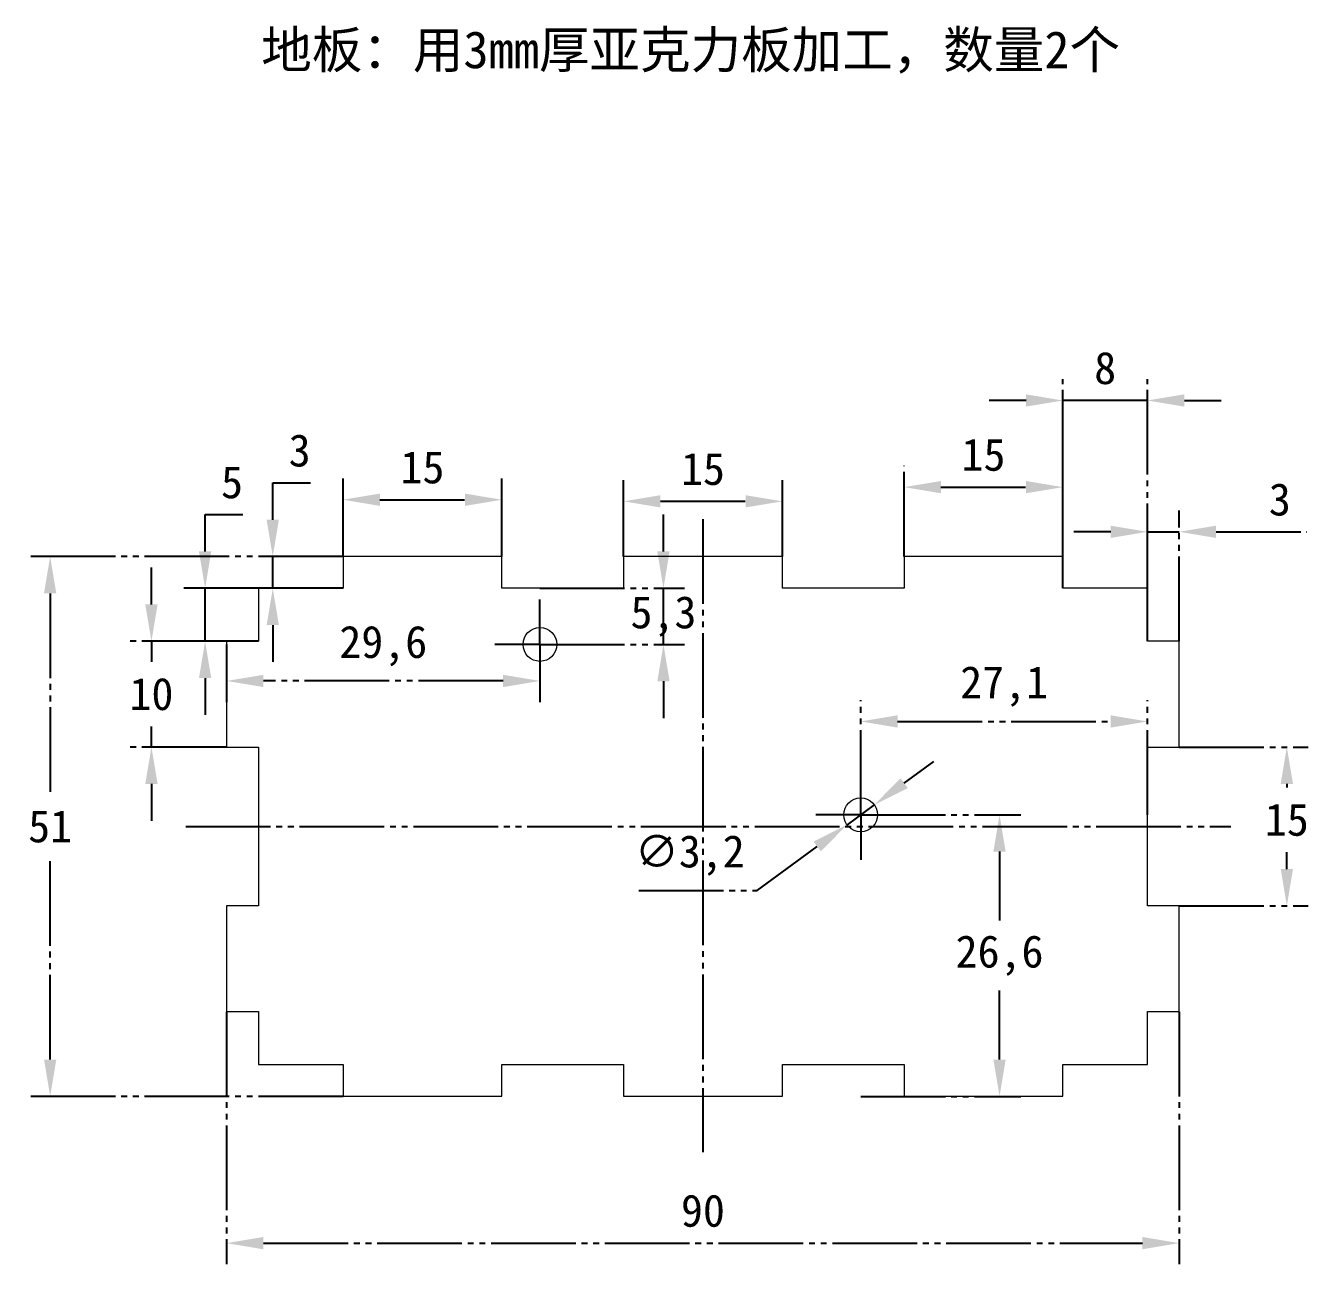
# Model space of a CAD drawing. Header units: millimetres. Extents: x 72 to 436, y 263 to 791.
# Drawn here: x 83.2 to 204.7, y 538.3 to 655.3 of the extents above; entities that cross this region are included whole.
import ezdxf

# ---------------------------------------------------------------- set-up
doc = ezdxf.new("R2010")
doc.units = ezdxf.units.MM
doc.header["$PDSIZE"] = -1
doc.linetypes.add('JIS_09_08', pattern=[10.75, 8, -0.55, 0.55, -0.55, 0.55, -0.55])
doc.layers.add('10', color=7, linetype='Continuous')
doc.dimstyles.new('ISO-25', dxfattribs={"dimtxt": 2.5, "dimasz": 2.5, "dimexe": 1.25, "dimexo": 0.625, "dimtad": 1, "dimtxsty": 'Standard', "dimcen": 2.5, "dimadec": 0, "dimazin": 0, "dimtfac": 1, "dimtmove": 0, "dimatfit": 3, "dimfxl": 1, "dimarcsym": 0})

# ---------------------------------------------------------------- blocks, each defined once
blk = doc.blocks.new('SW_CENTERMARKSYMBOL_0')
at = {"layer": '10', "color": 0}
for p, q in [((0, 2.5), (0, 4.25)), ((0, 0), (0, 2.5)), ((-2.5, 0), (-4.25, 0)), ((0, 0), (-2.5, 0)), ((0, 0), (0, -2.5)), ((0, 0), (2.5, 0)), ((2.5, 0), (4.25, 0)), ((0, -2.5), (0, -4.25))]:
    blk.add_line(p, q, dxfattribs=at)
blk = doc.blocks.new('SW_CENTERMARKSYMBOL_1')
at = {"layer": '10', "color": 0}
for p, q in [((0, 2.5), (0, 4.25)), ((0, 0), (0, 2.5)), ((-2.5, 0), (-4.25, 0)), ((0, 0), (-2.5, 0)), ((0, 0), (0, -2.5)), ((0, 0), (2.5, 0)), ((2.5, 0), (4.25, 0)), ((0, -2.5), (0, -4.25))]:
    blk.add_line(p, q, dxfattribs=at)
blk = doc.blocks.new('SW_CENTERMARKSYMBOL_2')
at = {"layer": '10', "color": 0}
for p, q in [((0, 2.5), (0, 4.25)), ((0, 0), (0, 2.5)), ((-2.5, 0), (-4.25, 0)), ((0, 0), (-2.5, 0)), ((0, 0), (0, -2.5)), ((0, 0), (2.5, 0)), ((2.5, 0), (4.25, 0)), ((0, -2.5), (0, -4.25))]:
    blk.add_line(p, q, dxfattribs=at)
blk = doc.blocks.new('SW_CENTERMARKSYMBOL_3')
at = {"layer": '10', "color": 0}
for p, q in [((0, 2.5), (0, 4.25)), ((0, 0), (0, 2.5)), ((-2.5, 0), (-4.25, 0)), ((0, 0), (-2.5, 0)), ((0, 0), (0, -2.5)), ((0, 0), (2.5, 0)), ((2.5, 0), (4.25, 0)), ((0, -2.5), (0, -4.25))]:
    blk.add_line(p, q, dxfattribs=at)
blk = doc.blocks.new('*D26')
at = {"color": 3, "linetype": 'JIS_09_08', "lineweight": -2, "transparency": 16777216}
for p, q in [((113.21, 605.15), (83.54, 605.15)), ((85.54, 601.67), (85.54, 582.7)), ((85.54, 557.63), (85.54, 576.6)), ((113.21, 554.15), (83.54, 554.15))]:
    blk.add_line(p, q, dxfattribs=at)
at = {"color": 3, "linetype": 'JIS_09_08', "transparency": 16777216}
for points in [[(84.96, 601.67), (86.12, 601.67), (85.54, 605.15)], [(84.96, 557.63), (86.12, 557.63), (85.54, 554.15)]]:
    blk.add_solid(points, dxfattribs=at)
at = {"layer": 'Defpoints', "color": 0, "linetype": 'JIS_09_08', "transparency": 16777216}
for p in [(113.21, 605.15), (85.54, 554.15), (113.21, 554.15)]:
    blk.add_point(p, dxfattribs=at)
at = {"color": 3, "linetype": 'JIS_09_08', "transparency": 16777216, "insert": (85.54, 579.65), "char_height": 3.05, "attachment_point": 5}
blk.add_mtext('51', dxfattribs=at)
blk = doc.blocks.new('*D27')
at = {"color": 3, "linetype": 'JIS_09_08', "lineweight": -2, "transparency": 16777216}
for p, q in [((102.21, 562.15), (102.21, 538.28)), ((192.21, 562.15), (192.21, 538.28)), ((105.69, 540.28), (188.73, 540.28))]:
    blk.add_line(p, q, dxfattribs=at)
at = {"color": 3, "linetype": 'JIS_09_08', "transparency": 16777216}
for points in [[(105.69, 540.86), (105.69, 539.7), (102.21, 540.28)], [(188.73, 540.86), (188.73, 539.7), (192.21, 540.28)]]:
    blk.add_solid(points, dxfattribs=at)
at = {"layer": 'Defpoints', "color": 0, "linetype": 'JIS_09_08', "transparency": 16777216}
for p in [(102.21, 562.15), (192.21, 562.15), (192.21, 540.28)]:
    blk.add_point(p, dxfattribs=at)
at = {"color": 3, "linetype": 'JIS_09_08', "transparency": 16777216, "insert": (147.21, 543.33), "char_height": 3.05, "attachment_point": 5}
blk.add_mtext('90', dxfattribs=at)
blk = doc.blocks.new('*D34')
at = {"color": 3, "linetype": 'JIS_09_08', "lineweight": -2, "transparency": 16777216}
for p, q in [((166.22, 583.74), (169.03, 585.8)), ((163.4, 581.69), (160.82, 579.81)), ((152.32, 573.61), (158.01, 577.76)), ((141.14, 573.61), (152.32, 573.61))]:
    blk.add_line(p, q, dxfattribs=at)
at = {"color": 3, "linetype": 'JIS_09_08', "transparency": 16777216}
for points in [[(165.87, 584.21), (166.56, 583.28), (163.4, 581.69)], [(157.67, 578.23), (158.35, 577.29), (160.82, 579.81)]]:
    blk.add_solid(points, dxfattribs=at)
at = {"layer": 'Defpoints', "color": 0, "linetype": 'JIS_09_08', "transparency": 16777216}
for p in [(163.4, 581.69), (160.82, 579.81)]:
    blk.add_point(p, dxfattribs=at)
at = {"color": 3, "linetype": 'JIS_09_08', "transparency": 16777216, "insert": (145.97, 576.91), "char_height": 3.05, "attachment_point": 5}
blk.add_mtext('∅3,2', dxfattribs=at)
blk = doc.blocks.new('*D42')
at = {"color": 3, "linetype": 'JIS_09_08', "lineweight": -2, "transparency": 16777216}
for p, q in [((113.21, 605.15), (113.21, 612.52)), ((128.21, 605.15), (128.21, 612.52)), ((116.69, 610.52), (124.73, 610.52))]:
    blk.add_line(p, q, dxfattribs=at)
at = {"color": 3, "linetype": 'JIS_09_08', "transparency": 16777216}
for points in [[(116.69, 611.1), (116.69, 609.94), (113.21, 610.52)], [(124.73, 611.1), (124.73, 609.94), (128.21, 610.52)]]:
    blk.add_solid(points, dxfattribs=at)
at = {"layer": 'Defpoints', "color": 0, "linetype": 'JIS_09_08', "transparency": 16777216}
for p in [(128.21, 610.52), (113.21, 605.15), (128.21, 605.15)]:
    blk.add_point(p, dxfattribs=at)
at = {"color": 3, "linetype": 'JIS_09_08', "transparency": 16777216, "insert": (120.71, 613.57), "char_height": 3.05, "attachment_point": 5}
blk.add_mtext('15', dxfattribs=at)
blk = doc.blocks.new('*D43')
at = {"color": 3, "linetype": 'JIS_09_08', "lineweight": -2, "transparency": 16777216}
for p, q in [((139.71, 605.15), (139.71, 612.37)), ((154.71, 605.15), (154.71, 612.37)), ((143.19, 610.37), (151.23, 610.37))]:
    blk.add_line(p, q, dxfattribs=at)
at = {"color": 3, "linetype": 'JIS_09_08', "transparency": 16777216}
for points in [[(143.19, 610.95), (143.19, 609.79), (139.71, 610.37)], [(151.23, 610.95), (151.23, 609.79), (154.71, 610.37)]]:
    blk.add_solid(points, dxfattribs=at)
at = {"layer": 'Defpoints', "color": 0, "linetype": 'JIS_09_08', "transparency": 16777216}
for p in [(154.71, 610.37), (139.71, 605.15), (154.71, 605.15)]:
    blk.add_point(p, dxfattribs=at)
at = {"color": 3, "linetype": 'JIS_09_08', "transparency": 16777216, "insert": (147.21, 613.42), "char_height": 3.05, "attachment_point": 5}
blk.add_mtext('15', dxfattribs=at)
blk = doc.blocks.new('*D44')
at = {"color": 3, "linetype": 'JIS_09_08', "lineweight": -2, "transparency": 16777216}
for p, q in [((166.21, 605.15), (166.21, 613.71)), ((181.21, 605.15), (181.21, 613.71)), ((169.69, 611.71), (177.73, 611.71))]:
    blk.add_line(p, q, dxfattribs=at)
at = {"color": 3, "linetype": 'JIS_09_08', "transparency": 16777216}
for points in [[(169.69, 612.29), (169.69, 611.13), (166.21, 611.71)], [(177.73, 612.29), (177.73, 611.13), (181.21, 611.71)]]:
    blk.add_solid(points, dxfattribs=at)
at = {"layer": 'Defpoints', "color": 0, "linetype": 'JIS_09_08', "transparency": 16777216}
for p in [(181.21, 611.71), (166.21, 605.15), (181.21, 605.15)]:
    blk.add_point(p, dxfattribs=at)
at = {"color": 3, "linetype": 'JIS_09_08', "transparency": 16777216, "insert": (173.71, 614.76), "char_height": 3.05, "attachment_point": 5}
blk.add_mtext('15', dxfattribs=at)
blk = doc.blocks.new('*D45')
at = {"color": 3, "linetype": 'JIS_09_08', "lineweight": -2, "transparency": 16777216}
for p, q in [((192.21, 587.15), (204.37, 587.15)), ((202.37, 583.67), (202.37, 583.32)), ((202.37, 575.63), (202.37, 577.22)), ((192.21, 572.15), (204.37, 572.15))]:
    blk.add_line(p, q, dxfattribs=at)
at = {"color": 3, "linetype": 'JIS_09_08', "transparency": 16777216}
for points in [[(201.79, 583.67), (202.95, 583.67), (202.37, 587.15)], [(201.79, 575.63), (202.95, 575.63), (202.37, 572.15)]]:
    blk.add_solid(points, dxfattribs=at)
at = {"layer": 'Defpoints', "color": 0, "linetype": 'JIS_09_08', "transparency": 16777216}
for p in [(192.21, 587.15), (192.21, 572.15), (202.37, 572.15)]:
    blk.add_point(p, dxfattribs=at)
at = {"color": 3, "linetype": 'JIS_09_08', "transparency": 16777216, "insert": (202.37, 580.27), "char_height": 3.05, "attachment_point": 5}
blk.add_mtext('15', dxfattribs=at)
blk = doc.blocks.new('*D46')
at = {"color": 3, "linetype": 'JIS_09_08', "lineweight": -2, "transparency": 16777216}
for p, q in [((181.21, 602.15), (181.21, 621.9)), ((189.21, 602.15), (189.21, 621.9)), ((177.73, 619.9), (174.25, 619.9)), ((189.21, 619.9), (181.21, 619.9)), ((192.69, 619.9), (196.17, 619.9))]:
    blk.add_line(p, q, dxfattribs=at)
at = {"color": 3, "linetype": 'JIS_09_08', "transparency": 16777216}
for points in [[(177.73, 620.48), (177.73, 619.32), (181.21, 619.9)], [(192.69, 620.48), (192.69, 619.32), (189.21, 619.9)]]:
    blk.add_solid(points, dxfattribs=at)
at = {"layer": 'Defpoints', "color": 0, "linetype": 'JIS_09_08', "transparency": 16777216}
for p in [(181.21, 619.9), (181.21, 602.15), (189.21, 602.15)]:
    blk.add_point(p, dxfattribs=at)
at = {"color": 3, "linetype": 'JIS_09_08', "transparency": 16777216, "insert": (185.21, 622.95), "char_height": 3.05, "attachment_point": 5}
blk.add_mtext('8', dxfattribs=at)
blk = doc.blocks.new('*D47')
at = {"color": 3, "linetype": 'JIS_09_08', "lineweight": -2, "transparency": 16777216}
for p, q in [((189.21, 597.15), (189.21, 609.49)), ((192.21, 597.15), (192.21, 609.49)), ((185.73, 607.49), (182.25, 607.49)), ((189.21, 607.49), (192.21, 607.49)), ((195.69, 607.49), (204.25, 607.49))]:
    blk.add_line(p, q, dxfattribs=at)
at = {"color": 3, "linetype": 'JIS_09_08', "transparency": 16777216}
for points in [[(185.73, 608.07), (185.73, 606.91), (189.21, 607.49)], [(195.69, 608.07), (195.69, 606.91), (192.21, 607.49)]]:
    blk.add_solid(points, dxfattribs=at)
at = {"layer": 'Defpoints', "color": 0, "linetype": 'JIS_09_08', "transparency": 16777216}
for p in [(192.21, 607.49), (189.21, 597.15), (192.21, 597.15)]:
    blk.add_point(p, dxfattribs=at)
at = {"color": 3, "linetype": 'JIS_09_08', "transparency": 16777216, "insert": (201.71, 610.53), "char_height": 3.05, "attachment_point": 5}
blk.add_mtext('3', dxfattribs=at)
blk = doc.blocks.new('*D48')
at = {"color": 3, "linetype": 'JIS_09_08', "lineweight": -2, "transparency": 16777216}
for p, q in [((95.11, 600.63), (95.11, 604.11)), ((102.21, 597.15), (93.11, 597.15)), ((95.11, 597.15), (95.11, 595.2)), ((95.11, 587.15), (95.11, 589.1)), ((102.21, 587.15), (93.11, 587.15)), ((95.11, 583.67), (95.11, 580.19))]:
    blk.add_line(p, q, dxfattribs=at)
at = {"color": 3, "linetype": 'JIS_09_08', "transparency": 16777216}
for points in [[(94.53, 600.63), (95.69, 600.63), (95.11, 597.15)], [(94.53, 583.67), (95.69, 583.67), (95.11, 587.15)]]:
    blk.add_solid(points, dxfattribs=at)
at = {"layer": 'Defpoints', "color": 0, "linetype": 'JIS_09_08', "transparency": 16777216}
for p in [(95.11, 597.15), (102.21, 597.15), (102.21, 587.15)]:
    blk.add_point(p, dxfattribs=at)
at = {"color": 3, "linetype": 'JIS_09_08', "transparency": 16777216, "insert": (95.11, 592.15), "char_height": 3.05, "attachment_point": 5}
blk.add_mtext('10', dxfattribs=at)
blk = doc.blocks.new('*D49')
at = {"color": 3, "linetype": 'JIS_09_08', "lineweight": -2, "transparency": 16777216}
for p, q in [((100.18, 605.63), (100.18, 609.11)), ((100.18, 609.11), (103.73, 609.11)), ((105.21, 602.15), (98.18, 602.15)), ((100.18, 597.15), (100.18, 602.15)), ((105.21, 597.15), (98.18, 597.15)), ((100.18, 593.67), (100.18, 590.19))]:
    blk.add_line(p, q, dxfattribs=at)
at = {"color": 3, "linetype": 'JIS_09_08', "transparency": 16777216}
for points in [[(99.6, 605.63), (100.76, 605.63), (100.18, 602.15)], [(99.6, 593.67), (100.76, 593.67), (100.18, 597.15)]]:
    blk.add_solid(points, dxfattribs=at)
at = {"layer": 'Defpoints', "color": 0, "linetype": 'JIS_09_08', "transparency": 16777216}
for p in [(100.18, 602.15), (105.21, 602.15), (105.21, 597.15)]:
    blk.add_point(p, dxfattribs=at)
at = {"color": 3, "linetype": 'JIS_09_08', "transparency": 16777216, "insert": (102.72, 612.16), "char_height": 3.05, "attachment_point": 5}
blk.add_mtext('5', dxfattribs=at)
blk = doc.blocks.new('*D50')
at = {"color": 3, "linetype": 'JIS_09_08', "lineweight": -2, "transparency": 16777216}
for p, q in [((106.57, 608.63), (106.57, 612.11)), ((106.57, 612.11), (110.12, 612.11)), ((113.21, 605.15), (104.57, 605.15)), ((106.57, 602.15), (106.57, 605.15)), ((113.21, 602.15), (104.57, 602.15)), ((106.57, 598.67), (106.57, 595.19))]:
    blk.add_line(p, q, dxfattribs=at)
at = {"color": 3, "linetype": 'JIS_09_08', "transparency": 16777216}
for points in [[(105.99, 608.63), (107.15, 608.63), (106.57, 605.15)], [(105.99, 598.67), (107.15, 598.67), (106.57, 602.15)]]:
    blk.add_solid(points, dxfattribs=at)
at = {"layer": 'Defpoints', "color": 0, "linetype": 'JIS_09_08', "transparency": 16777216}
for p in [(106.57, 605.15), (113.21, 605.15), (113.21, 602.15)]:
    blk.add_point(p, dxfattribs=at)
at = {"color": 3, "linetype": 'JIS_09_08', "transparency": 16777216, "insert": (109.11, 615.16), "char_height": 3.05, "attachment_point": 5}
blk.add_mtext('3', dxfattribs=at)
blk = doc.blocks.new('*D75')
at = {"color": 3, "linetype": 'JIS_09_08', "lineweight": -2, "transparency": 16777216}
for p, q in [((162.11, 580.75), (177.23, 580.75)), ((175.23, 577.27), (175.23, 570.75)), ((175.23, 557.63), (175.23, 564.15)), ((162.11, 554.15), (177.23, 554.15))]:
    blk.add_line(p, q, dxfattribs=at)
at = {"color": 3, "linetype": 'JIS_09_08', "transparency": 16777216}
for points in [[(174.65, 577.27), (175.81, 577.27), (175.23, 580.75)], [(174.65, 557.63), (175.81, 557.63), (175.23, 554.15)]]:
    blk.add_solid(points, dxfattribs=at)
at = {"layer": 'Defpoints', "color": 0, "linetype": 'JIS_09_08', "transparency": 16777216}
for p in [(162.11, 580.75), (162.11, 554.15), (175.23, 554.15)]:
    blk.add_point(p, dxfattribs=at)
at = {"color": 3, "linetype": 'JIS_09_08', "transparency": 16777216, "insert": (175.23, 567.45), "char_height": 3.05, "attachment_point": 5}
blk.add_mtext('26,6', dxfattribs=at)
blk = doc.blocks.new('*D76')
at = {"color": 3, "linetype": 'JIS_09_08', "lineweight": -2, "transparency": 16777216}
for p, q in [((162.11, 580.75), (162.11, 591.57)), ((189.21, 580.75), (189.21, 591.57)), ((165.59, 589.57), (185.73, 589.57))]:
    blk.add_line(p, q, dxfattribs=at)
at = {"color": 3, "linetype": 'JIS_09_08', "transparency": 16777216}
for points in [[(165.59, 590.15), (165.59, 588.99), (162.11, 589.57)], [(185.73, 590.15), (185.73, 588.99), (189.21, 589.57)]]:
    blk.add_solid(points, dxfattribs=at)
at = {"layer": 'Defpoints', "color": 0, "linetype": 'JIS_09_08', "transparency": 16777216}
for p in [(189.21, 589.57), (162.11, 580.75), (189.21, 580.75)]:
    blk.add_point(p, dxfattribs=at)
at = {"color": 3, "linetype": 'JIS_09_08', "transparency": 16777216, "insert": (175.66, 592.88), "char_height": 3.05, "attachment_point": 5}
blk.add_mtext('27,1', dxfattribs=at)
blk = doc.blocks.new('*D77')
at = {"color": 3, "linetype": 'JIS_09_08', "lineweight": -2, "transparency": 16777216}
for p, q in [((143.48, 605.63), (143.48, 609.11)), ((131.81, 602.15), (145.48, 602.15)), ((143.48, 596.85), (143.48, 602.15)), ((131.81, 596.85), (145.48, 596.85)), ((143.48, 593.37), (143.48, 589.89))]:
    blk.add_line(p, q, dxfattribs=at)
at = {"color": 3, "linetype": 'JIS_09_08', "transparency": 16777216}
for points in [[(142.9, 605.63), (144.06, 605.63), (143.48, 602.15)], [(142.9, 593.37), (144.06, 593.37), (143.48, 596.85)]]:
    blk.add_solid(points, dxfattribs=at)
at = {"layer": 'Defpoints', "color": 0, "linetype": 'JIS_09_08', "transparency": 16777216}
for p in [(131.81, 602.15), (143.48, 602.15), (131.81, 596.85)]:
    blk.add_point(p, dxfattribs=at)
at = {"color": 3, "linetype": 'JIS_09_08', "transparency": 16777216, "insert": (143.48, 599.5), "char_height": 3.05, "attachment_point": 5}
blk.add_mtext('5,3', dxfattribs=at)
blk = doc.blocks.new('*D78')
at = {"color": 3, "linetype": 'JIS_09_08', "lineweight": -2, "transparency": 16777216}
for p, q in [((102.21, 596.85), (102.21, 591.4)), ((131.81, 596.85), (131.81, 591.4)), ((128.33, 593.4), (105.69, 593.4))]:
    blk.add_line(p, q, dxfattribs=at)
at = {"color": 3, "linetype": 'JIS_09_08', "transparency": 16777216}
for points in [[(105.69, 593.98), (105.69, 592.82), (102.21, 593.4)], [(128.33, 593.98), (128.33, 592.82), (131.81, 593.4)]]:
    blk.add_solid(points, dxfattribs=at)
at = {"layer": 'Defpoints', "color": 0, "linetype": 'JIS_09_08', "transparency": 16777216}
for p in [(102.21, 596.85), (131.81, 596.85), (102.21, 593.4)]:
    blk.add_point(p, dxfattribs=at)
at = {"color": 3, "linetype": 'JIS_09_08', "transparency": 16777216, "insert": (117.01, 596.7), "char_height": 3.05, "attachment_point": 5}
blk.add_mtext('29,6', dxfattribs=at)

msp = doc.modelspace()

# ---------------------------------------------------------------- linework, layer by layer
at = {"color": 1, "linetype": 'JIS_09_08'}
for p, q in [((147.211, 608.672), (147.211, 548.86)), ((98.357, 579.651), (197.082, 579.651))]:
    msp.add_line(p, q, dxfattribs=at)
at = {"color": 7, "linetype": 'Continuous', "lineweight": 15}
for p, q in [((113.211, 605.151), (113.211, 602.151)), ((128.211, 605.151), (113.211, 605.151)), ((128.211, 602.151), (128.211, 605.151)), ((139.711, 605.151), (139.711, 602.151)), ((154.711, 605.151), (139.711, 605.151)), ((154.711, 602.151), (154.711, 605.151)), ((166.211, 605.151), (166.211, 602.151)), ((181.211, 605.151), (166.211, 605.151)), ((181.211, 602.151), (181.211, 605.151)), ((105.211, 602.151), (105.211, 597.151)), ((113.211, 602.151), (105.211, 602.151)), ((139.711, 602.151), (128.211, 602.151)), ((166.211, 602.151), (154.711, 602.151)), ((189.211, 602.151), (181.211, 602.151)), ((189.211, 597.151), (189.211, 602.151)), ((102.211, 597.151), (102.211, 587.151)), ((105.211, 597.151), (102.211, 597.151)), ((192.211, 597.151), (189.211, 597.151)), ((192.211, 587.151), (192.211, 597.151)), ((102.211, 587.151), (105.211, 587.151)), ((105.211, 587.151), (105.211, 572.151)), ((189.211, 587.151), (192.211, 587.151)), ((189.211, 572.151), (189.211, 587.151)), ((102.211, 572.151), (102.211, 562.151)), ((105.211, 572.151), (102.211, 572.151)), ((192.211, 572.151), (189.211, 572.151)), ((192.211, 562.151), (192.211, 572.151)), ((102.211, 562.151), (105.211, 562.151)), ((105.211, 562.151), (105.211, 557.151)), ((189.211, 562.151), (192.211, 562.151)), ((189.211, 557.151), (189.211, 562.151)), ((105.211, 557.151), (113.211, 557.151)), ((113.211, 557.151), (113.211, 554.151)), ((128.211, 557.151), (139.711, 557.151)), ((128.211, 554.151), (128.211, 557.151)), ((139.711, 557.151), (139.711, 554.151)), ((154.711, 557.151), (166.211, 557.151)), ((154.711, 554.151), (154.711, 557.151)), ((166.211, 557.151), (166.211, 554.151)), ((181.211, 557.151), (189.211, 557.151)), ((181.211, 554.151), (181.211, 557.151)), ((113.211, 554.151), (128.211, 554.151)), ((139.711, 554.151), (154.711, 554.151)), ((166.211, 554.151), (181.211, 554.151))]:
    msp.add_line(p, q, dxfattribs=at)
for centre in [(131.811, 596.851), (162.111, 580.751)]:
    msp.add_circle(centre, 1.6, dxfattribs=at)

# ---------------------------------------------------------------- block references
at = {"layer": '10'}
for name, p in [('SW_CENTERMARKSYMBOL_0', (131.811, 596.851)), ('SW_CENTERMARKSYMBOL_2', (131.811, 596.851)), ('SW_CENTERMARKSYMBOL_1', (162.111, 580.751)), ('SW_CENTERMARKSYMBOL_3', (162.111, 580.751))]:
    msp.add_blockref(name, p, dxfattribs=at)

# ---------------------------------------------------------------- texts
at = {"color": 1, "linetype": 'JIS_09_08', "insert": (105.483, 654.794), "char_height": 3.5, "attachment_point": 1}
msp.add_mtext_dynamic_manual_height_columns('{\\fSimSun|b0|i0|c134|p2;\\C40;\\c3266552;地板：用3mm厚亚克力板加工，数量2个}', width=90.03219, gutter_width=17.5, heights=[3.5], dxfattribs=at)

# ---------------------------------------------------------------- dimensions: what is measured, and where the dimension line sits
at = {"linetype": 'JIS_09_08'}
for p1, p2, distance, picture, middle in [((189.211, 602.151), (181.211, 602.151), -17.747, '*D46', (185.211, 622.947)), ((113.211, 602.151), (113.211, 605.151), 6.646, '*D50', (109.106, 615.16)), ((166.211, 605.151), (181.211, 605.151), 6.556, '*D44', (173.711, 614.756)), ((113.211, 605.151), (128.211, 605.151), 5.366, '*D42', (120.711, 613.566)), ((139.711, 605.151), (154.711, 605.151), 5.217, '*D43', (147.211, 613.417)), ((105.211, 597.151), (105.211, 602.151), 5.036, '*D49', (102.716, 612.16)), ((189.211, 597.151), (192.211, 597.151), 10.335, '*D47', (201.712, 610.534)), ((102.211, 587.151), (102.211, 597.151), 7.104, '*D48', (95.108, 592.151))]:
    dim = msp.add_aligned_dim(p1=p1, p2=p2, distance=distance, dimstyle='ISO-25', override={"dimtxt": 3.05, "dimasz": 3.48, "dimexe": 2, "dimexo": 0, "dimgap": 1.524, "dimtih": 1, "dimtoh": 1, "dimclrd": 3, "dimclre": 3, "dimclrt": 3, "dimadec": 2, "dimtzin": 0}, dxfattribs=at)
    dim.commit()
    dim.dimension.update_dxf_attribs({"geometry": picture, "text_midpoint": middle})
at = {"color": 1, "linetype": 'JIS_09_08'}
dim = msp.add_linear_dim(base=(143.481, 602.151), p1=(131.811, 596.851), p2=(131.811, 602.151), angle=90, dimstyle='ISO-25', override={"dimtxt": 3.05, "dimasz": 3.48, "dimexe": 2, "dimexo": 0, "dimgap": 1.524, "dimtih": 1, "dimtoh": 1, "dimclrd": 3, "dimclre": 3, "dimclrt": 3, "dimadec": 2, "dimtzin": 0}, dxfattribs=at)
dim.commit()
dim.dimension.update_dxf_attribs({"geometry": '*D77', "text_midpoint": (143.481, 599.501), "dimtype": 161})
at = {"linetype": 'JIS_09_08'}
dim = msp.add_linear_dim(base=(85.541, 554.151), p1=(113.211, 605.151), p2=(113.211, 554.151), angle=90, dimstyle='ISO-25', override={"dimtxt": 3.05, "dimasz": 3.48, "dimexe": 2, "dimexo": 0, "dimgap": 1.524, "dimtih": 1, "dimtoh": 1, "dimclrd": 3, "dimclre": 3, "dimclrt": 3, "dimadec": 2, "dimtzin": 0}, dxfattribs=at)
dim.commit()
dim.dimension.update_dxf_attribs({"geometry": '*D26', "text_midpoint": (85.541, 579.651)})
at = {"color": 1, "linetype": 'JIS_09_08'}
for p1, p2, distance, picture, middle in [((131.811, 596.851), (102.211, 596.851), 3.456, '*D78', (117.011, 596.698)), ((162.111, 580.751), (189.211, 580.751), 8.824, '*D76', (175.661, 592.878)), ((162.111, 580.751), (162.111, 554.151), 13.123, '*D75', (175.235, 567.451))]:
    dim = msp.add_aligned_dim(p1=p1, p2=p2, distance=distance, dimstyle='ISO-25', override={"dimtxt": 3.05, "dimasz": 3.48, "dimexe": 2, "dimexo": 0, "dimgap": 1.524, "dimtih": 1, "dimtoh": 1, "dimclrd": 3, "dimclre": 3, "dimclrt": 3, "dimadec": 2, "dimtzin": 0}, dxfattribs=at)
    dim.commit()
    dim.dimension.update_dxf_attribs({"geometry": picture, "text_midpoint": middle})
at = {"linetype": 'JIS_09_08'}
dim = msp.add_linear_dim(base=(202.371, 572.151), p1=(192.211, 587.151), p2=(192.211, 572.151), angle=270, dimstyle='ISO-25', override={"dimtxt": 3.05, "dimasz": 3.48, "dimexe": 2, "dimexo": 0, "dimgap": 1.524, "dimtih": 1, "dimtoh": 1, "dimclrd": 3, "dimclre": 3, "dimclrt": 3, "dimadec": 2, "dimtzin": 0}, dxfattribs=at)
dim.commit()
dim.dimension.update_dxf_attribs({"geometry": '*D45', "text_midpoint": (202.371, 580.267), "dimtype": 161})
dim = msp.add_diameter_dim_2p(p1=(163.404, 581.694), p2=(160.819, 579.808), dimstyle='ISO-25', override={"dimtxt": 3.05, "dimasz": 3.48, "dimexe": 2, "dimexo": 0, "dimgap": 1.524, "dimtih": 1, "dimtoh": 1, "dimclrd": 3, "dimclre": 3, "dimclrt": 3, "dimadec": 2, "dimtzin": 0}, dxfattribs=at)
dim.commit()
dim.dimension.update_dxf_attribs({"geometry": '*D34', "text_midpoint": (145.968, 573.609)})
dim = msp.add_linear_dim(base=(192.211, 540.281), p1=(102.211, 562.151), p2=(192.211, 562.151), dimstyle='ISO-25', override={"dimtxt": 3.05, "dimasz": 3.48, "dimexe": 2, "dimexo": 0, "dimgap": 1.524, "dimtih": 1, "dimtoh": 1, "dimclrd": 3, "dimclre": 3, "dimclrt": 3, "dimadec": 2, "dimtzin": 0}, dxfattribs=at)
dim.commit()
dim.dimension.update_dxf_attribs({"geometry": '*D27', "text_midpoint": (147.211, 543.33)})

doc.saveas('drawing.dxf')
